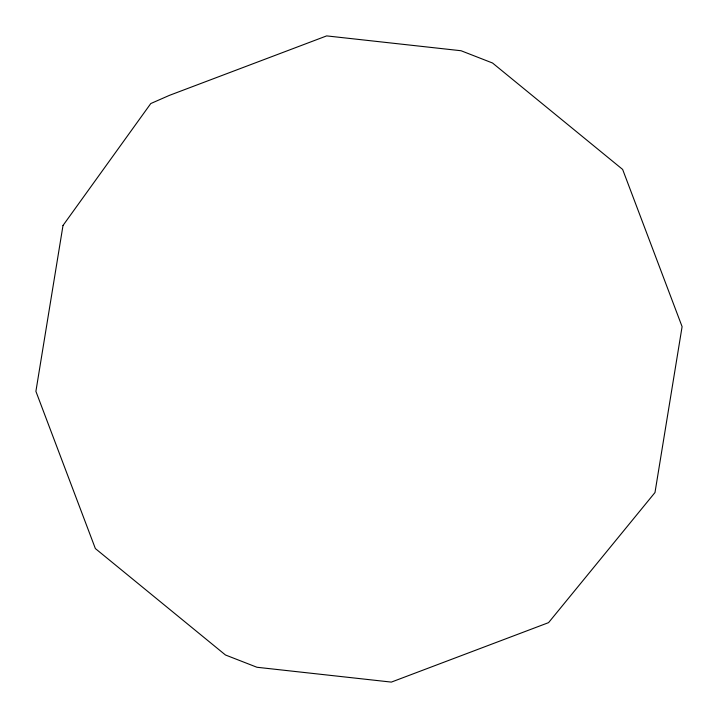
<?xml version="1.0" encoding="UTF-8"?>
<svg xmlns="http://www.w3.org/2000/svg" width="718" height="718" viewBox="0 0 718 718"><rect width="100%" height="100%" fill="white"/><g stroke="black" fill="none" stroke-linecap="round" stroke-linejoin="round"><path stroke-width="1.08" d="M63.013 225.461L35.9 391.346L95.359 548.561L225.461 654.987L256.954 667.264L391.346 682.1L548.561 622.641L654.987 492.539L682.1 326.654L622.641 169.439L492.539 63.013L461.046 50.736L326.654 35.9L169.439 95.359L150.78 103.545L63.013 225.461"/></g></svg>
